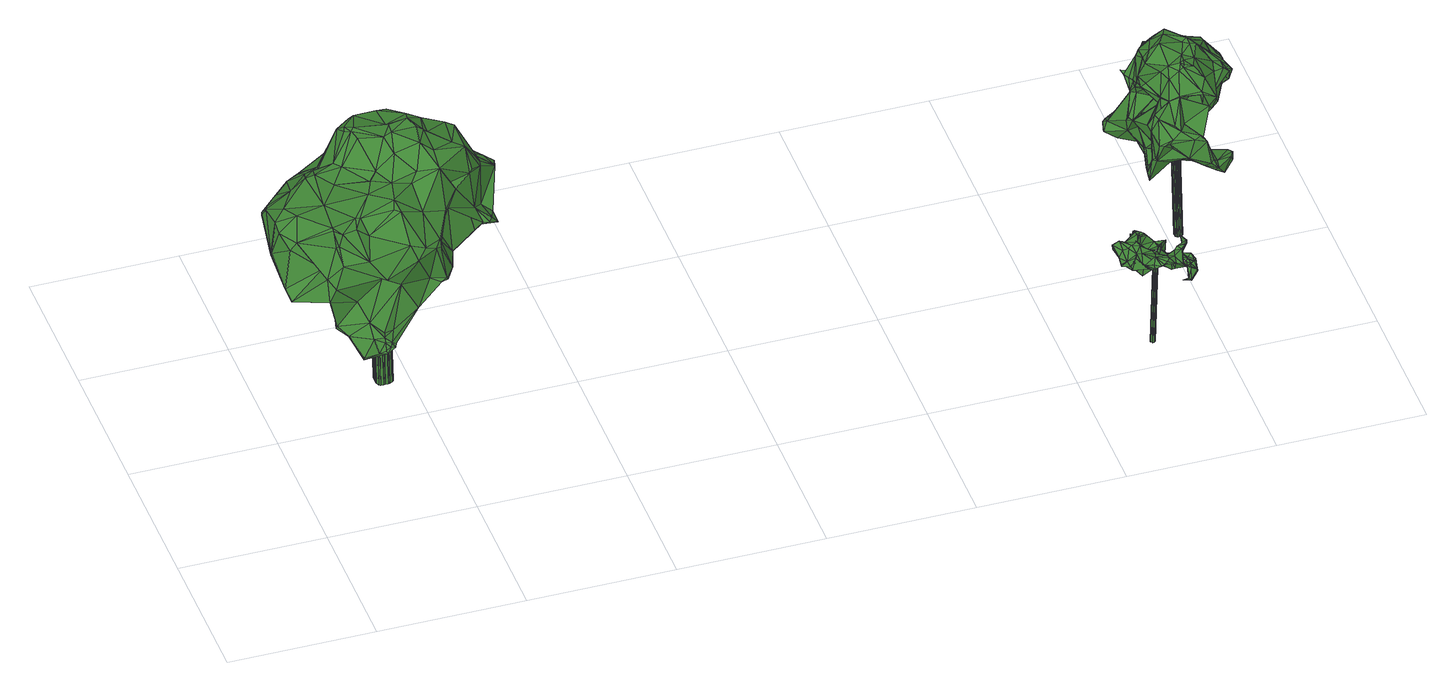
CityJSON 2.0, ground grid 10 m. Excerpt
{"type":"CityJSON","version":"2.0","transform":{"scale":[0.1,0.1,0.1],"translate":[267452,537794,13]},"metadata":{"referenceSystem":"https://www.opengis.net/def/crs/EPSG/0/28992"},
"CityObjects":{
"tree1":{"type":"SolitaryVegetationObject","attributes":{"gtid":114,"crown_width_m":14.62,"crown_median_z":27.14,"crown_r50_m":0.53,"crown_porosity":0.882,"trunk_H_m":13.43,"trunk_DBH_m":1.18,"trunk_radius_m":0.589,"trunk_base_height_m":13.71,"original_gtid":"122"},"geometry":[{"type":"Solid","lod":"3","boundaries":[[[[0,1,2]],[[3,4,5]],[[6,7,8]],[[9,10,11]],[[11,12,9]],[[13,14,15]],[[13,16,14]],[[17,18,19]],[[20,21,22]],[[23,24,25]],[[26,25,24]],[[27,28,6]],[[29,28,27]],[[11,10,30]],[[31,32,22]],[[2,1,33]],[[34,35,36]],[[37,38,33]],[[39,40,41]],[[25,41,40]],[[23,40,39]],[[32,42,36]],[[32,31,42]],[[43,44,45]],[[46,4,47]],[[48,49,36]],[[50,33,51]],[[52,53,27]],[[26,54,55]],[[53,56,57]],[[58,59,0]],[[60,61,62]],[[63,64,2]],[[9,65,66]],[[67,68,69]],[[70,51,1]],[[68,71,69]],[[19,72,73]],[[74,75,76]],[[22,77,31]],[[78,30,79]],[[80,81,69]],[[73,82,19]],[[63,83,64]],[[4,84,47]],[[46,5,4]],[[77,85,31]],[[86,87,88]],[[89,90,77]],[[91,92,14]],[[93,94,95]],[[96,97,72]],[[98,99,7]],[[42,31,48]],[[100,101,102]],[[103,102,101]],[[104,105,106]],[[107,106,105]],[[1,51,33]],[[108,81,100]],[[78,11,30]],[[81,108,69]],[[109,110,111]],[[88,112,113]],[[114,115,55]],[[116,117,118]],[[119,72,120]],[[121,15,122]],[[123,124,125]],[[126,127,128]],[[129,130,131]],[[132,133,103]],[[95,94,111]],[[109,134,110]],[[72,119,96]],[[135,118,136]],[[1,0,137]],[[73,97,138]],[[139,113,112]],[[140,141,142]],[[143,142,141]],[[65,144,145]],[[92,115,14]],[[146,147,148]],[[26,24,149]],[[150,151,106]],[[152,151,150]],[[153,154,140]],[[128,127,44]],[[53,155,156]],[[157,51,70]],[[140,158,141]],[[65,159,66]],[[120,71,68]],[[160,46,47]],[[128,78,126]],[[96,161,97]],[[134,156,110]],[[124,129,125]],[[159,162,66]],[[49,85,77]],[[86,163,87]],[[164,134,109]],[[111,110,165]],[[22,32,20]],[[166,46,167]],[[166,167,143]],[[134,27,156]],[[127,168,61]],[[36,42,48]],[[169,135,136]],[[170,171,172]],[[173,174,129]],[[175,8,7]],[[70,137,143]],[[176,177,133]],[[123,178,117]],[[75,37,76]],[[117,178,119]],[[161,96,178]],[[161,178,123]],[[135,179,118]],[[180,177,176]],[[68,136,120]],[[169,136,68]],[[104,181,182]],[[120,136,119]],[[93,35,34]],[[96,119,178]],[[133,180,103]],[[5,59,58]],[[68,179,169]],[[3,183,184]],[[70,1,137]],[[5,183,3]],[[16,180,185]],[[121,180,16]],[[58,184,183]],[[117,136,118]],[[176,133,132]],[[169,179,135]],[[132,103,101]],[[19,71,120]],[[19,120,72]],[[137,0,59]],[[43,186,44]],[[186,78,128]],[[133,177,180]],[[58,183,5]],[[119,136,117]],[[21,187,22]],[[64,188,189]],[[83,188,64]],[[185,180,176]],[[66,190,191]],[[179,68,67]],[[192,179,67]],[[193,100,67]],[[67,100,192]],[[9,12,65]],[[176,181,185]],[[181,176,132]],[[123,116,194]],[[195,194,116]],[[152,196,151]],[[197,151,196]],[[130,198,21]],[[69,108,67]],[[189,188,106]],[[83,106,188]],[[117,116,123]],[[74,76,199]],[[7,99,50]],[[138,97,200]],[[98,7,201]],[[85,48,31]],[[202,3,81]],[[124,203,129]],[[204,146,205]],[[189,106,107]],[[206,146,26]],[[122,15,207]],[[45,208,43]],[[209,210,94]],[[60,74,61]],[[173,95,211]],[[187,21,198]],[[203,124,212]],[[73,138,213]],[[86,15,114]],[[13,15,16]],[[187,198,113]],[[65,214,144]],[[90,162,215]],[[73,72,97]],[[187,216,89]],[[216,217,89]],[[75,74,60]],[[11,78,186]],[[19,18,71]],[[150,106,83]],[[37,218,76]],[[219,54,220]],[[221,26,222]],[[89,223,224]],[[225,2,226]],[[44,186,128]],[[111,94,109]],[[221,196,152]],[[142,153,140]],[[160,153,142]],[[58,105,104]],[[75,38,37]],[[127,61,74]],[[227,78,79]],[[147,227,79]],[[65,145,159]],[[187,113,139]],[[228,88,229]],[[228,86,88]],[[45,44,230]],[[164,145,144]],[[231,17,232]],[[233,17,231]],[[105,58,0]],[[234,235,236]],[[98,235,234]],[[186,208,11]],[[186,43,208]],[[130,129,203]],[[93,34,209]],[[98,201,172]],[[122,237,192]],[[76,218,99]],[[50,99,218]],[[238,45,236]],[[66,191,9]],[[234,199,98]],[[146,204,239]],[[146,239,26]],[[226,240,241]],[[226,241,105]],[[26,221,206]],[[144,29,164]],[[165,211,111]],[[111,211,95]],[[172,201,7]],[[172,7,6]],[[98,199,99]],[[76,99,199]],[[242,62,168]],[[206,221,152]],[[130,203,198]],[[125,129,174]],[[121,102,103]],[[63,242,83]],[[89,224,90]],[[16,15,121]],[[55,115,91]],[[205,146,191]],[[185,14,16]],[[162,223,190]],[[90,224,162]],[[87,223,89]],[[159,145,162]],[[198,203,113]],[[88,113,203]],[[3,84,4]],[[243,10,191]],[[65,12,214]],[[93,130,21]],[[156,27,53]],[[52,6,154]],[[94,90,215]],[[94,215,109]],[[27,134,29]],[[164,29,134]],[[163,205,190]],[[191,190,205]],[[228,207,15]],[[126,78,227]],[[93,209,94]],[[148,147,79]],[[237,122,207]],[[14,151,197]],[[237,207,244]],[[83,242,150]],[[245,125,174]],[[246,123,194]],[[172,235,98]],[[204,205,163]],[[85,49,48]],[[3,247,84]],[[140,8,158]],[[225,0,2]],[[39,54,219]],[[39,114,54]],[[118,248,116]],[[237,248,118]],[[57,232,17]],[[57,17,19]],[[39,219,23]],[[140,154,6]],[[25,40,23]],[[212,123,229]],[[246,229,123]],[[182,58,104]],[[184,58,182]],[[192,237,179]],[[45,249,236]],[[236,249,234]],[[163,114,39]],[[163,39,204]],[[162,224,223]],[[250,50,218]],[[250,218,37]],[[127,230,44]],[[162,190,66]],[[108,100,193]],[[163,190,87]],[[87,190,223]],[[184,182,251]],[[132,251,182]],[[206,147,146]],[[192,100,102]],[[121,192,102]],[[122,192,121]],[[121,103,180]],[[149,23,252]],[[152,150,242]],[[152,242,126]],[[62,38,75]],[[62,75,60]],[[47,233,253]],[[242,63,38]],[[242,38,62]],[[14,181,104]],[[185,181,14]],[[149,24,23]],[[228,244,207]],[[245,161,123]],[[6,8,140]],[[187,139,216]],[[211,200,174]],[[174,200,97]],[[245,174,97]],[[191,146,148]],[[57,19,82]],[[69,71,80]],[[80,247,202]],[[202,247,3]],[[245,123,125]],[[231,254,233]],[[195,246,194]],[[214,12,255]],[[143,141,158]],[[245,97,161]],[[80,18,247]],[[71,18,80]],[[247,18,233]],[[47,247,233]],[[17,233,18]],[[84,247,47]],[[256,53,57]],[[256,155,53]],[[129,131,173]],[[173,211,174]],[[15,115,114]],[[195,248,244]],[[237,244,248]],[[193,67,108]],[[81,251,100]],[[116,248,195]],[[26,23,220]],[[252,23,26]],[[202,81,80]],[[132,101,251]],[[217,139,87]],[[217,87,89]],[[257,171,28]],[[228,195,244]],[[49,77,90]],[[147,126,227]],[[187,258,22]],[[230,249,45]],[[52,56,53]],[[154,56,52]],[[100,251,101]],[[106,151,104]],[[14,104,151]],[[216,139,217]],[[3,251,81]],[[55,91,14]],[[118,179,237]],[[212,88,203]],[[51,157,175]],[[51,175,50]],[[93,131,130]],[[257,235,171]],[[52,27,6]],[[189,240,64]],[[257,11,235]],[[219,220,23]],[[144,214,29]],[[29,214,28]],[[214,255,28]],[[49,34,36]],[[64,240,2]],[[226,2,240]],[[88,259,260]],[[165,261,213]],[[262,261,165]],[[256,261,262]],[[256,262,155]],[[165,110,262]],[[156,262,110]],[[95,173,131]],[[95,131,93]],[[155,262,156]],[[143,167,142]],[[213,261,82]],[[213,82,73]],[[256,82,261]],[[256,57,82]],[[46,160,167]],[[26,239,25]],[[20,35,21]],[[32,35,20]],[[56,153,254]],[[56,254,232]],[[231,232,254]],[[41,25,239]],[[39,41,239]],[[189,107,241]],[[189,241,240]],[[11,238,235]],[[236,235,238]],[[184,251,3]],[[142,167,160]],[[62,61,168]],[[242,168,126]],[[127,126,168]],[[230,74,199]],[[74,230,127]],[[234,249,199]],[[230,199,249]],[[212,124,123]],[[212,229,88]],[[228,246,195]],[[88,260,112]],[[138,263,213]],[[50,175,7]],[[211,263,200]],[[206,152,147]],[[126,147,152]],[[94,210,90]],[[232,57,56]],[[105,241,107]],[[235,172,171]],[[138,200,263]],[[175,158,8]],[[157,70,158]],[[175,157,158]],[[181,132,182]],[[225,226,0]],[[153,56,154]],[[143,158,70]],[[139,259,87]],[[112,259,139]],[[26,220,54]],[[87,259,88]],[[49,90,210]],[[55,197,196]],[[55,196,222]],[[86,228,15]],[[91,115,92]],[[105,0,226]],[[165,263,211]],[[213,263,165]],[[34,49,210]],[[34,210,209]],[[238,208,45]],[[11,208,238]],[[15,14,115]],[[170,6,171]],[[28,171,6]],[[163,264,114]],[[114,264,86]],[[163,86,264]],[[63,2,265]],[[33,265,2]],[[47,253,160]],[[109,215,164]],[[145,215,162]],[[164,215,145]],[[257,12,11]],[[137,59,166]],[[137,166,143]],[[5,166,59]],[[46,166,5]],[[160,254,153]],[[33,250,37]],[[252,266,149]],[[26,149,266]],[[26,266,252]],[[21,35,93]],[[254,253,233]],[[255,12,257]],[[243,148,79]],[[191,10,9]],[[255,257,28]],[[148,243,191]],[[36,35,32]],[[30,10,243]],[[30,243,79]],[[33,50,250]],[[112,260,259]],[[228,229,246]],[[26,55,222]],[[197,55,14]],[[54,114,55]],[[222,196,221]],[[170,172,6]],[[39,267,204]],[[239,204,267]],[[239,267,39]],[[38,265,33]],[[38,63,265]],[[254,160,253]],[[89,258,187]],[[77,22,258]],[[77,258,89]],[[268,269,270]],[[268,270,271]],[[271,270,272]],[[271,272,273]],[[270,269,274]],[[270,274,272]],[[272,274,275]],[[272,275,273]],[[274,269,276]],[[274,276,275]],[[275,276,277]],[[275,277,273]],[[276,269,278]],[[276,278,277]],[[277,278,279]],[[277,279,273]],[[278,269,280]],[[278,280,279]],[[279,280,281]],[[279,281,273]],[[280,269,282]],[[280,282,281]],[[281,282,283]],[[281,283,273]],[[282,269,284]],[[282,284,283]],[[283,284,285]],[[283,285,273]],[[284,269,286]],[[284,286,285]],[[285,286,287]],[[285,287,273]],[[286,269,288]],[[286,288,287]],[[287,288,289]],[[287,289,273]],[[288,269,290]],[[288,290,289]],[[289,290,291]],[[289,291,273]],[[290,269,292]],[[290,292,291]],[[291,292,293]],[[291,293,273]],[[292,269,294]],[[292,294,293]],[[293,294,295]],[[293,295,273]],[[294,269,296]],[[294,296,295]],[[295,296,297]],[[295,297,273]],[[296,269,298]],[[296,298,297]],[[297,298,299]],[[297,299,273]],[[298,269,300]],[[298,300,299]],[[299,300,301]],[[299,301,273]],[[300,269,302]],[[300,302,301]],[[301,302,303]],[[301,303,273]],[[302,269,304]],[[302,304,303]],[[303,304,305]],[[303,305,273]],[[304,269,306]],[[304,306,305]],[[305,306,307]],[[305,307,273]],[[306,269,308]],[[306,308,307]],[[307,308,309]],[[307,309,273]],[[308,269,310]],[[308,310,309]],[[309,310,311]],[[309,311,273]],[[310,269,312]],[[310,312,311]],[[311,312,313]],[[311,313,273]],[[312,269,314]],[[312,314,313]],[[313,314,315]],[[313,315,273]],[[314,269,316]],[[314,316,315]],[[315,316,317]],[[315,317,273]],[[316,269,268]],[[316,268,317]],[[317,268,271]],[[317,271,273]]]]}]},
"tree2":{"type":"SolitaryVegetationObject","attributes":{"gtid":444,"crown_width_m":4.63,"crown_median_z":20.69,"crown_r50_m":0.242,"crown_porosity":0.945,"trunk_H_m":7.1,"trunk_DBH_m":0.213,"trunk_radius_m":0.106,"trunk_base_height_m":13.59,"original_gtid":"504"},"geometry":[{"type":"MultiSurface","lod":"3","boundaries":[[[318,319,320]],[[321,322,323]],[[324,325,326]],[[327,328,329]],[[330,331,332]],[[333,334,335]],[[326,325,336]],[[319,318,337]],[[338,339,340]],[[338,340,341]],[[342,343,344]],[[345,346,347]],[[348,349,350]],[[351,352,353]],[[342,354,355]],[[356,357,332]],[[358,359,360]],[[358,360,361]],[[362,360,363]],[[361,360,362]],[[364,365,366]],[[367,368,321]],[[333,335,369]],[[364,366,370]],[[371,372,373]],[[333,369,374]],[[375,376,355]],[[322,377,378]],[[379,380,344]],[[322,368,377]],[[381,382,383]],[[350,349,384]],[[363,385,362]],[[386,362,385]],[[387,385,362]],[[388,385,387]],[[389,372,371]],[[355,376,390]],[[391,392,393]],[[394,395,334]],[[334,395,396]],[[334,333,394]],[[363,360,359]],[[363,359,341]],[[397,398,399]],[[400,401,402]],[[403,404,405]],[[406,337,407]],[[357,356,382]],[[408,409,410]],[[330,411,412]],[[413,414,415]],[[416,339,338]],[[417,418,419]],[[333,410,394]],[[374,410,333]],[[405,377,378]],[[320,390,318]],[[420,408,421]],[[395,422,396]],[[398,397,423]],[[388,387,424]],[[370,425,389]],[[426,348,350]],[[336,325,427]],[[324,336,427]],[[426,343,342]],[[426,342,428]],[[403,405,377]],[[429,375,355]],[[373,430,431]],[[432,400,402]],[[365,328,373]],[[432,433,434]],[[435,436,339]],[[329,328,365]],[[423,350,437]],[[356,332,382]],[[429,435,407]],[[429,380,435]],[[331,326,336]],[[389,329,370]],[[345,391,346]],[[362,391,345]],[[383,438,439]],[[396,422,440]],[[398,423,441]],[[442,443,409]],[[351,346,391]],[[444,433,432]],[[444,432,445]],[[351,430,352]],[[388,446,447]],[[371,431,430]],[[448,449,424]],[[426,350,379]],[[384,379,350]],[[446,450,451]],[[452,374,386]],[[453,349,348]],[[383,382,454]],[[428,411,332]],[[330,332,411]],[[335,334,396]],[[335,396,440]],[[324,427,454]],[[415,440,413]],[[413,455,414]],[[455,413,417]],[[448,456,449]],[[399,457,397]],[[458,427,459]],[[353,328,327]],[[343,426,344]],[[367,460,368]],[[441,423,355]],[[442,461,415]],[[345,347,361]],[[345,361,362]],[[346,352,351]],[[423,397,411]],[[320,319,462]],[[377,368,403]],[[447,463,385]],[[348,426,428]],[[406,464,337]],[[465,416,338]],[[387,362,466]],[[467,458,459]],[[452,468,410]],[[469,470,395]],[[339,436,340]],[[328,352,460]],[[442,409,461]],[[384,432,434]],[[386,466,362]],[[430,393,431]],[[351,393,430]],[[391,393,351]],[[445,418,468]],[[432,402,445]],[[321,368,322]],[[417,395,418]],[[412,326,330]],[[419,455,417]],[[331,330,326]],[[409,443,410]],[[471,410,443]],[[376,318,390]],[[407,416,406]],[[407,435,416]],[[318,376,407]],[[318,407,337]],[[376,375,407]],[[375,429,407]],[[451,472,433]],[[426,379,344]],[[465,464,406]],[[449,446,388]],[[344,354,342]],[[455,473,326]],[[329,365,370]],[[420,422,440]],[[386,387,452]],[[394,410,395]],[[369,335,421]],[[419,324,455]],[[423,437,355]],[[338,328,460]],[[399,471,443]],[[474,464,465]],[[412,411,397]],[[469,418,470]],[[374,452,410]],[[359,338,341]],[[365,364,370]],[[371,430,353]],[[475,321,368]],[[428,342,350]],[[453,384,349]],[[420,461,408]],[[383,439,381]],[[348,381,439]],[[428,350,476]],[[408,461,409]],[[332,357,477]],[[332,477,428]],[[322,378,462]],[[322,462,323]],[[369,424,387]],[[474,367,321]],[[474,465,367]],[[377,368,321]],[[462,319,323]],[[452,424,410]],[[449,456,450]],[[382,477,357]],[[381,477,382]],[[466,386,374]],[[380,355,354]],[[380,354,344]],[[445,468,444]],[[433,472,434]],[[339,416,435]],[[358,361,346]],[[437,350,478]],[[459,427,479]],[[415,414,442]],[[366,425,370]],[[456,448,363]],[[480,463,481]],[[413,440,422]],[[385,387,386]],[[466,374,387]],[[438,383,458]],[[419,459,324]],[[470,459,419]],[[378,377,321]],[[430,392,351]],[[347,346,361]],[[465,338,367]],[[460,367,338]],[[481,463,447]],[[391,358,480]],[[385,480,358]],[[444,471,399]],[[355,390,441]],[[410,424,408]],[[448,424,452]],[[476,350,411]],[[395,410,469]],[[374,369,387]],[[469,470,479]],[[389,371,329]],[[459,479,418]],[[459,418,445]],[[359,460,338]],[[455,326,412]],[[418,479,470]],[[448,387,385]],[[452,387,448]],[[414,455,457]],[[433,444,482]],[[398,450,399]],[[416,465,406]],[[448,385,363]],[[449,450,446]],[[404,391,480]],[[355,478,342]],[[437,478,355]],[[362,385,391]],[[363,341,456]],[[399,450,444]],[[388,447,385]],[[429,355,380]],[[449,388,424]],[[474,337,464]],[[436,434,472]],[[481,447,451]],[[384,434,379]],[[436,379,434]],[[346,391,403]],[[430,431,392]],[[351,392,391]],[[332,331,454]],[[332,454,382]],[[474,319,337]],[[468,410,471]],[[468,471,444]],[[321,323,319]],[[319,474,321]],[[439,402,401]],[[372,425,373]],[[385,463,480]],[[462,321,475]],[[378,321,462]],[[467,402,438]],[[467,445,402]],[[439,438,402]],[[327,329,371]],[[372,389,425]],[[451,450,441]],[[348,477,381]],[[371,353,327]],[[348,428,477]],[[371,373,431]],[[435,483,436]],[[379,436,483]],[[379,483,380]],[[435,380,483]],[[411,350,423]],[[469,410,418]],[[468,418,410]],[[425,365,373]],[[424,421,408]],[[424,369,421]],[[443,457,399]],[[340,436,472]],[[470,479,459]],[[454,458,383]],[[384,453,432]],[[467,459,445]],[[454,427,458]],[[438,458,467]],[[450,456,451]],[[450,451,482]],[[324,459,479]],[[451,456,481]],[[456,341,481]],[[481,341,484]],[[439,453,348]],[[368,460,485]],[[480,485,460]],[[485,475,368]],[[444,450,482]],[[358,460,359]],[[485,480,475]],[[480,481,475]],[[475,486,320]],[[462,475,320]],[[482,451,433]],[[441,450,398]],[[447,446,451]],[[415,461,420]],[[415,420,440]],[[390,486,441]],[[486,451,441]],[[320,486,390]],[[480,403,404]],[[480,460,403]],[[403,391,404]],[[472,451,486]],[[475,481,486]],[[472,486,481]],[[358,346,460]],[[403,460,346]],[[453,439,401]],[[453,401,432]],[[432,401,400]],[[455,412,457]],[[397,457,412]],[[443,442,457]],[[442,414,457]],[[428,476,411]],[[425,366,365]],[[481,484,472]],[[352,353,328]],[[373,328,353]],[[472,484,341]],[[340,472,341]],[[324,454,336]],[[336,454,331]],[[373,353,430]],[[352,430,353]],[[342,478,350]],[[422,421,440]],[[440,421,335]],[[455,324,473]],[[473,324,326]],[[417,422,395]],[[413,422,417]],[[470,418,395]],[[470,419,418]],[[420,421,422]],[[479,427,324]],[[324,427,325]],[[430,351,353]],[[393,392,431]],[[358,360,385]],[[385,360,391]],[[358,391,360]],[[487,488,489]],[[487,489,490]],[[490,489,491]],[[490,491,492]],[[489,488,493]],[[489,493,491]],[[491,493,494]],[[491,494,492]],[[493,488,495]],[[493,495,494]],[[495,488,496]],[[495,496,494]],[[494,496,497]],[[494,497,492]],[[496,488,498]],[[496,498,497]],[[498,488,499]],[[498,499,497]],[[497,499,500]],[[497,500,492]],[[500,499,501]],[[500,501,492]],[[499,488,502]],[[499,502,501]],[[502,488,503]],[[502,503,501]],[[501,503,504]],[[501,504,492]],[[504,503,505]],[[504,505,492]],[[503,488,506]],[[503,506,505]],[[506,488,507]],[[506,507,505]],[[505,507,508]],[[505,508,492]],[[507,488,508]],[[508,488,492]],[[488,487,492]],[[492,487,490]]]}]},
"tree3":{"type":"SolitaryVegetationObject","attributes":{"gtid":213,"crown_width_m":8.42,"crown_median_z":24.03,"crown_r50_m":0.418,"crown_porosity":0.925,"trunk_H_m":10.62,"trunk_DBH_m":0.544,"trunk_radius_m":0.272,"trunk_base_height_m":13.41,"original_gtid":"234"},"geometry":[{"type":"MultiSurface","lod":"3","boundaries":[[[509,510,511]],[[509,511,512]],[[513,514,515]],[[516,517,518]],[[519,520,521]],[[522,523,521]],[[524,525,526]],[[527,528,529]],[[530,531,532]],[[533,534,535]],[[536,537,538]],[[539,540,541]],[[542,543,544]],[[545,546,547]],[[548,549,550]],[[551,552,553]],[[554,553,552]],[[555,556,557]],[[558,559,554]],[[560,561,562]],[[563,564,565]],[[536,566,567]],[[568,569,570]],[[524,569,568]],[[571,572,573]],[[574,575,576]],[[577,576,575]],[[578,579,580]],[[581,582,539]],[[581,583,582]],[[584,585,586]],[[587,513,588]],[[515,588,513]],[[532,589,590]],[[590,530,532]],[[561,530,590]],[[591,592,593]],[[525,524,594]],[[592,595,581]],[[592,591,595]],[[596,597,598]],[[599,597,596]],[[600,601,602]],[[569,524,603]],[[604,605,606]],[[519,523,607]],[[521,523,519]],[[608,609,610]],[[595,611,612]],[[613,614,615]],[[616,614,613]],[[617,618,619]],[[620,618,617]],[[564,621,565]],[[604,622,623]],[[604,606,622]],[[598,624,596]],[[625,626,627]],[[572,627,626]],[[628,629,630]],[[560,562,631]],[[571,627,572]],[[544,543,567]],[[632,529,633]],[[634,591,593]],[[522,521,635]],[[534,636,637]],[[638,639,527]],[[610,588,640]],[[552,641,554]],[[642,621,564]],[[643,621,642]],[[644,645,646]],[[647,593,592]],[[529,528,633]],[[632,633,648]],[[649,628,650]],[[612,651,652]],[[653,591,634]],[[593,601,634]],[[654,655,656]],[[601,657,658]],[[580,658,657]],[[584,659,660]],[[661,582,662]],[[582,663,662]],[[664,665,666]],[[667,665,664]],[[650,628,668]],[[660,669,670]],[[607,671,519]],[[544,672,555]],[[556,555,672]],[[673,674,675]],[[676,674,673]],[[677,678,679]],[[608,680,646]],[[637,681,682]],[[642,605,643]],[[683,684,568]],[[685,686,687]],[[511,688,689]],[[558,688,511]],[[690,629,649]],[[691,692,678]],[[630,693,628]],[[554,694,553]],[[597,695,675]],[[673,675,695]],[[515,696,640]],[[657,697,580]],[[520,635,521]],[[520,534,635]],[[698,652,699]],[[700,594,524]],[[515,640,588]],[[632,701,529]],[[648,701,632]],[[690,630,629]],[[612,652,702]],[[703,704,666]],[[705,706,563]],[[515,514,707]],[[576,708,709]],[[635,534,533]],[[655,683,656]],[[710,711,712]],[[578,654,713]],[[579,578,713]],[[539,714,563]],[[527,529,638]],[[696,707,715]],[[514,715,707]],[[514,643,715]],[[627,571,625]],[[634,601,600]],[[653,634,600]],[[599,695,597]],[[716,532,531]],[[630,717,693]],[[666,704,718]],[[640,718,704]],[[719,720,721]],[[719,721,722]],[[696,515,707]],[[652,651,699]],[[723,546,724]],[[670,546,723]],[[725,639,697]],[[613,518,517]],[[715,640,696]],[[715,718,640]],[[726,648,727]],[[692,613,614]],[[728,601,593]],[[510,509,729]],[[704,703,730]],[[731,688,724]],[[557,732,555]],[[588,610,587]],[[733,720,719]],[[520,734,534]],[[512,511,689]],[[591,653,611]],[[735,526,525]],[[736,526,735]],[[646,609,608]],[[737,609,646]],[[522,736,523]],[[607,523,736]],[[621,738,737]],[[624,529,701]],[[617,739,620]],[[635,533,522]],[[740,563,565]],[[559,665,667]],[[741,644,742]],[[741,742,645]],[[595,591,611]],[[510,559,558]],[[737,740,565]],[[743,546,670]],[[724,546,731]],[[661,686,690]],[[744,671,552]],[[685,585,547]],[[687,585,685]],[[671,641,552]],[[511,510,558]],[[533,526,522]],[[643,514,738]],[[745,535,746]],[[534,746,535]],[[527,747,528]],[[748,749,580]],[[651,612,602]],[[548,597,750]],[[628,649,629]],[[751,752,739]],[[653,600,611]],[[624,701,726]],[[637,603,745]],[[569,603,637]],[[744,552,551]],[[679,753,754]],[[630,685,717]],[[755,606,693]],[[519,671,734]],[[744,734,671]],[[551,553,755]],[[745,603,524]],[[636,734,687]],[[719,710,712]],[[737,756,740]],[[727,756,645]],[[704,757,640]],[[700,758,594]],[[722,758,700]],[[664,553,667]],[[685,759,717]],[[540,756,760]],[[693,606,628]],[[547,759,685]],[[668,761,650]],[[643,605,715]],[[622,718,623]],[[553,694,667]],[[559,667,694]],[[559,694,554]],[[717,755,693]],[[625,762,626]],[[590,708,576]],[[589,708,590]],[[660,659,687]],[[631,562,763]],[[631,732,560]],[[561,531,530]],[[560,531,561]],[[578,575,574]],[[616,674,676]],[[725,697,657]],[[718,604,623]],[[517,665,764]],[[703,666,665]],[[559,510,665]],[[556,560,557]],[[683,568,765]],[[766,733,720]],[[767,648,633]],[[732,557,560]],[[704,730,757]],[[568,684,700]],[[687,682,681]],[[592,768,647]],[[719,769,711]],[[675,770,750]],[[675,750,597]],[[770,548,750]],[[524,568,700]],[[549,771,772]],[[737,645,756]],[[646,645,737]],[[727,645,742]],[[596,766,599]],[[510,729,665]],[[773,752,751]],[[702,752,773]],[[767,639,725]],[[565,621,737]],[[579,713,699]],[[539,740,756]],[[774,683,765]],[[715,604,718]],[[690,649,705]],[[690,705,661]],[[536,538,775]],[[621,643,738]],[[656,774,776]],[[683,774,656]],[[777,778,754]],[[676,778,777]],[[616,675,674]],[[676,673,778]],[[583,595,612]],[[574,576,709]],[[719,711,710]],[[615,518,613]],[[630,690,685]],[[686,685,690]],[[736,522,526]],[[647,768,756]],[[779,538,537]],[[779,537,780]],[[622,606,755]],[[675,733,770]],[[720,733,675]],[[549,572,626]],[[587,609,513]],[[610,609,587]],[[638,697,639]],[[728,593,647]],[[716,531,556]],[[531,560,556]],[[551,755,781]],[[576,782,590]],[[576,577,782]],[[622,783,718]],[[609,514,513]],[[561,782,562]],[[536,780,537]],[[590,782,561]],[[763,562,782]],[[542,544,769]],[[713,654,656]],[[774,765,569]],[[784,774,569]],[[734,520,519]],[[717,781,755]],[[759,781,717]],[[596,785,786]],[[775,682,659]],[[548,550,762]],[[787,545,584]],[[748,697,571]],[[748,580,697]],[[700,788,722]],[[675,766,720]],[[616,766,675]],[[602,789,651]],[[583,581,595]],[[574,655,654]],[[655,574,709]],[[614,753,689]],[[636,687,790]],[[791,792,769]],[[655,709,708]],[[577,793,763]],[[782,577,763]],[[658,580,789]],[[695,677,674]],[[722,721,787]],[[619,637,617]],[[617,637,682]],[[602,658,789]],[[794,785,726]],[[794,726,742]],[[544,555,772]],[[544,772,769]],[[598,762,625]],[[570,765,568]],[[551,781,744]],[[795,774,618]],[[795,618,620]],[[598,597,762]],[[728,648,767]],[[647,648,728]],[[597,548,762]],[[539,768,581]],[[581,768,592]],[[604,715,605]],[[767,633,747]],[[775,538,788]],[[610,640,757]],[[608,610,757]],[[716,672,532]],[[688,558,671]],[[533,535,745]],[[647,756,727]],[[714,705,563]],[[756,768,760]],[[541,760,768]],[[740,539,563]],[[713,656,776]],[[726,727,742]],[[648,647,727]],[[762,550,626]],[[549,626,550]],[[570,569,796]],[[579,699,651]],[[616,753,614]],[[676,753,616]],[[720,733,797]],[[518,720,797]],[[574,654,578]],[[517,614,613]],[[729,614,517]],[[671,724,688]],[[773,751,582]],[[773,582,583]],[[607,735,798]],[[799,652,698]],[[541,768,539]],[[615,688,546]],[[737,738,609]],[[607,798,671]],[[779,791,538]],[[553,783,755]],[[563,706,564]],[[609,738,514]],[[788,538,722]],[[791,779,792]],[[665,729,764]],[[517,764,729]],[[577,749,573]],[[575,749,577]],[[774,619,618]],[[770,733,712]],[[730,703,517]],[[730,517,516]],[[524,526,745]],[[533,745,526]],[[790,681,636]],[[637,636,681]],[[747,633,528]],[[767,747,639]],[[529,800,638]],[[549,548,712]],[[797,794,644]],[[598,800,529]],[[598,625,800]],[[571,800,801]],[[625,801,800]],[[625,571,801]],[[638,800,697]],[[571,697,800]],[[770,712,548]],[[613,802,616]],[[777,753,676]],[[739,775,803]],[[534,734,636]],[[712,711,772]],[[775,739,617]],[[803,775,659]],[[691,678,677]],[[616,691,766]],[[677,766,691]],[[695,766,677]],[[599,766,695]],[[744,781,743]],[[637,746,534]],[[745,746,637]],[[558,641,671]],[[803,585,687]],[[584,545,547]],[[665,517,703]],[[741,645,644]],[[518,797,804]],[[644,646,680]],[[659,584,803]],[[616,802,691]],[[692,691,802]],[[805,730,804]],[[547,585,584]],[[776,699,713]],[[776,698,699]],[[735,607,736]],[[671,798,724]],[[664,783,553]],[[509,692,614]],[[509,614,729]],[[683,567,684]],[[683,544,567]],[[784,637,619]],[[784,569,637]],[[615,721,720]],[[615,720,518]],[[786,785,794]],[[580,749,578]],[[527,639,747]],[[778,673,674]],[[775,617,682]],[[788,700,566]],[[684,566,700]],[[684,567,566]],[[601,725,657]],[[728,725,601]],[[767,725,728]],[[596,733,766]],[[719,712,733]],[[733,596,786]],[[733,786,797]],[[806,807,743]],[[567,543,536]],[[772,793,549]],[[549,793,572]],[[803,808,751]],[[739,803,751]],[[686,661,662]],[[705,649,706]],[[509,678,692]],[[612,702,583]],[[723,594,724]],[[583,702,773]],[[584,586,803]],[[803,586,585]],[[751,662,663]],[[600,602,611]],[[612,611,602]],[[758,722,787]],[[556,672,716]],[[594,758,723]],[[781,759,743]],[[787,584,660]],[[670,723,660]],[[687,734,670]],[[680,608,805]],[[680,805,644]],[[757,730,805]],[[757,805,608]],[[545,615,546]],[[784,619,774]],[[598,529,624]],[[785,596,624]],[[785,624,726]],[[672,655,809]],[[670,734,744]],[[658,602,601]],[[808,803,687]],[[808,687,686]],[[540,539,756]],[[666,783,664]],[[718,783,666]],[[516,804,730]],[[516,518,804]],[[754,753,777]],[[772,711,769]],[[582,661,705]],[[655,672,683]],[[544,683,672]],[[539,582,714]],[[705,714,582]],[[739,752,799]],[[708,589,655]],[[589,809,655]],[[614,689,688]],[[614,688,615]],[[735,594,723]],[[525,594,735]],[[719,722,791]],[[719,791,769]],[[538,791,722]],[[582,751,663]],[[589,532,809]],[[809,532,672]],[[549,712,771]],[[772,771,712]],[[794,742,644]],[[786,794,797]],[[545,721,615]],[[787,721,545]],[[799,795,620]],[[575,578,749]],[[774,795,776]],[[698,776,795]],[[698,795,799]],[[573,749,571]],[[748,571,749]],[[512,689,753]],[[540,760,541]],[[798,723,724]],[[798,735,723]],[[670,744,743]],[[758,787,723]],[[660,723,787]],[[648,726,701]],[[573,793,577]],[[573,572,793]],[[686,662,808]],[[751,808,662]],[[570,796,765]],[[644,804,797]],[[805,804,644]],[[761,642,564]],[[668,642,761]],[[628,606,605]],[[668,628,605]],[[668,605,642]],[[650,706,649]],[[761,706,650]],[[761,564,706]],[[536,543,780]],[[579,789,580]],[[651,789,579]],[[547,806,759]],[[743,759,806]],[[512,678,509]],[[754,677,679]],[[622,806,783]],[[755,783,806]],[[755,806,622]],[[536,775,566]],[[566,775,788]],[[670,669,687]],[[660,687,669]],[[790,687,681]],[[754,778,674]],[[754,674,677]],[[793,810,763]],[[687,659,682]],[[780,792,779]],[[543,792,780]],[[542,792,543]],[[769,792,542]],[[806,546,807]],[[807,546,743]],[[806,547,546]],[[731,546,688]],[[512,753,678]],[[679,678,753]],[[772,810,793]],[[673,695,674]],[[732,810,555]],[[763,810,631]],[[631,810,732]],[[555,810,772]],[[554,641,558]],[[796,569,765]],[[739,799,620]],[[702,799,752]],[[702,652,799]],[[692,802,613]],[[811,812,813]],[[811,813,814]],[[814,813,815]],[[814,815,816]],[[813,812,817]],[[813,817,815]],[[815,817,818]],[[815,818,816]],[[817,812,819]],[[817,819,818]],[[818,819,820]],[[818,820,816]],[[819,812,821]],[[819,821,820]],[[820,821,822]],[[820,822,816]],[[821,812,823]],[[821,823,822]],[[822,823,824]],[[822,824,816]],[[824,823,825]],[[824,825,816]],[[823,812,826]],[[823,826,825]],[[826,812,827]],[[826,827,825]],[[825,827,828]],[[825,828,816]],[[827,812,829]],[[827,829,828]],[[828,829,830]],[[828,830,816]],[[829,812,831]],[[829,831,830]],[[831,812,832]],[[831,832,830]],[[830,832,833]],[[830,833,816]],[[833,832,834]],[[833,834,816]],[[832,812,835]],[[832,835,834]],[[834,835,836]],[[834,836,816]],[[835,812,837]],[[835,837,836]],[[836,837,838]],[[836,838,816]],[[837,812,839]],[[837,839,838]],[[838,839,840]],[[838,840,816]],[[839,812,841]],[[839,841,840]],[[840,841,842]],[[840,842,816]],[[841,812,843]],[[841,843,842]],[[842,843,844]],[[842,844,816]],[[843,812,845]],[[843,845,844]],[[844,845,846]],[[844,846,816]],[[845,812,847]],[[845,847,846]],[[846,847,848]],[[846,848,816]],[[847,812,849]],[[847,849,848]],[[849,812,850]],[[849,850,848]],[[848,850,851]],[[848,851,816]],[[850,812,811]],[[850,811,851]],[[851,811,814]],[[851,814,816]]]}]}
},
"vertices":[
[103,194,178],[127,184,171],[125,190,168],[68,187,176],[70,178,184],[80,191,181],[116,125,179],[138,140,180],[116,137,185],[118,108,123],[118,108,124],[145,125,128],[119,108,124],[52,171,123],[77,189,122],[55,165,114],[66,196,114],[53,147,165],[44,159,166],[40,129,165],[48,71,83],[43,87,90],[48,71,82],[57,135,146],[74,136,158],[77,134,158],[88,143,149],[99,108,161],[116,113,154],[106,94,148],[120,120,149],[59,56,96],[54,58,95],[130,184,168],[61,69,98],[55,72,96],[60,64,98],[151,170,149],[148,182,147],[66,125,127],[63,113,144],[84,119,154],[58,57,97],[146,131,126],[151,147,115],[157,131,121],[74,172,187],[72,170,186],[62,59,98],[64,63,98],[139,165,178],[134,169,179],[98,127,170],[81,111,173],[61,153,120],[85,167,135],[85,128,173],[68,124,171],[89,204,169],[95,190,182],[163,169,142],[156,175,139],[157,181,139],[129,199,142],[120,210,150],[116,99,119],[111,98,117],[33,182,146],[28,159,157],[43,176,154],[119,172,184],[38,160,164],[22,129,161],[38,106,165],[166,166,142],[160,169,145],[163,157,146],[67,64,96],[138,136,132],[124,138,148],[47,171,160],[52,178,156],[54,108,167],[127,207,134],[69,175,183],[65,59,97],[49,140,102],[70,118,99],[44,128,102],[72,77,96],[86,76,111],[81,169,140],[72,184,140],[56,84,100],[75,78,131],[65,86,132],[11,131,148],[19,120,147],[149,143,159],[150,147,160],[43,189,145],[56,198,135],[50,191,134],[57,205,117],[85,198,147],[101,204,162],[105,202,143],[113,215,155],[41,182,150],[88,82,144],[84,86,154],[65,75,139],[63,111,102],[54,109,107],[67,151,114],[58,163,119],[14,142,122],[8,139,126],[12,169,134],[11,139,151],[18,143,157],[51,192,111],[38,180,109],[10,116,115],[12,109,109],[12,108,110],[135,165,139],[145,154,127],[144,149,124],[32,91,117],[37,93,95],[51,95,110],[62,202,136],[59,210,114],[94,86,150],[12,169,136],[13,164,142],[110,174,188],[38,104,164],[64,108,103],[108,141,190],[111,157,190],[95,158,189],[108,166,191],[106,91,144],[110,91,118],[101,126,149],[113,148,145],[108,124,150],[70,139,162],[117,189,127],[95,181,147],[114,175,137],[92,144,183],[102,129,177],[79,105,170],[83,103,169],[118,156,185],[115,155,188],[111,92,116],[89,156,188],[15,121,141],[106,90,116],[78,122,110],[102,88,146],[55,81,152],[95,170,186],[96,167,188],[153,177,137],[15,166,143],[124,130,162],[127,126,159],[139,134,163],[36,90,127],[32,97,131],[131,146,181],[64,210,113],[60,209,113],[8,137,128],[24,177,141],[59,206,113],[72,200,132],[78,199,145],[79,197,174],[74,196,166],[65,208,113],[141,139,125],[58,86,99],[119,210,150],[115,214,154],[104,101,119],[106,109,122],[32,184,136],[41,185,148],[24,136,119],[29,144,122],[88,166,136],[85,168,135],[37,95,92],[163,156,146],[39,101,152],[141,135,165],[51,173,158],[38,105,110],[88,118,124],[91,116,121],[101,150,142],[46,165,117],[145,125,127],[63,75,97],[69,76,97],[41,91,144],[33,122,108],[42,97,165],[107,95,145],[99,93,119],[80,94,117],[81,87,115],[150,153,159],[56,139,123],[54,160,136],[95,159,139],[87,166,137],[100,93,118],[86,77,111],[110,193,161],[112,208,156],[127,145,150],[43,142,108],[34,125,106],[154,145,121],[74,138,169],[73,135,172],[62,159,168],[149,142,129],[142,133,135],[152,128,128],[32,172,124],[149,124,128],[86,121,152],[114,211,156],[114,215,156],[136,187,139],[117,120,150],[41,152,124],[33,110,130],[27,135,118],[58,164,168],[33,158,131],[156,139,124],[143,162,155],[68,193,158],[63,163,158],[75,167,182],[79,142,173],[109,106,144],[57,107,167],[120,120,150],[66,77,95],[66,114,101],[65,117,102],[52,99,165],[60,98,159],[40,98,155],[64,118,103],[132,188,143],[90,154,165],[81,109,128],[88,137,7],[82,138,7],[88,139,7],[86,140,141],[86,141,141],[80,140,141],[88,140,7],[85,143,141],[87,142,7],[84,144,141],[86,143,7],[83,145,141],[84,143,7],[82,145,141],[83,143,7],[80,146,141],[81,143,7],[79,145,141],[80,143,7],[77,145,141],[78,142,7],[76,144,141],[77,141,7],[75,143,141],[77,139,7],[74,141,141],[77,138,7],[74,140,141],[77,136,7],[74,138,141],[77,135,7],[75,137,141],[78,133,7],[76,136,141],[79,132,7],[77,135,141],[81,132,7],[78,134,141],[82,132,7],[80,134,141],[84,132,7],[82,134,142],[85,132,7],[83,135,142],[87,133,7],[84,135,142],[88,134,7],[85,137,142],[88,136,7],[86,138,142],
[568,9,83],[574,13,84],[570,16,82],[576,17,81],[579,19,83],[577,15,86],[538,33,81],[535,33,82],[538,31,86],[581,17,65],[579,18,65],[581,16,65],[542,24,84],[539,27,81],[539,18,79],[555,43,77],[550,45,78],[555,42,79],[534,33,82],[572,5,79],[571,17,68],[567,12,70],[567,15,70],[565,18,68],[548,8,81],[550,0,83],[553,4,80],[571,31,65],[578,27,66],[572,37,57],[541,13,75],[544,14,73],[548,13,76],[582,27,64],[581,25,63],[583,22,63],[554,8,80],[556,12,83],[534,15,79],[534,14,79],[574,27,66],[572,21,67],[570,28,66],[571,31,64],[568,33,67],[567,27,68],[574,10,61],[578,11,61],[579,8,61],[576,18,76],[576,19,76],[560,40,76],[579,8,62],[585,16,63],[585,16,62],[585,19,61],[560,36,74],[562,5,83],[564,7,84],[580,23,82],[580,22,83],[554,10,75],[558,5,80],[537,18,76],[535,18,77],[538,21,75],[548,14,68],[568,30,69],[565,35,69],[565,35,73],[569,31,79],[585,15,63],[563,11,83],[578,29,68],[585,28,66],[585,29,66],[552,43,74],[548,39,77],[551,42,80],[549,22,86],[556,20,82],[553,23,82],[550,20,77],[542,18,78],[547,25,75],[579,26,74],[579,27,74],[578,29,82],[575,7,74],[568,6,79],[557,33,84],[553,33,84],[553,34,76],[545,17,84],[544,24,86],[550,35,87],[550,31,88],[553,33,88],[569,11,71],[549,32,83],[546,34,76],[544,30,80],[553,34,84],[556,38,79],[550,39,85],[549,18,83],[562,33,78],[585,15,62],[549,5,80],[535,35,77],[543,13,84],[560,5,81],[586,24,63],[587,25,64],[550,18,73],[556,20,71],[551,16,70],[566,10,78],[560,15,74],[555,15,78],[539,21,76],[541,18,76],[551,39,85],[557,16,82],[551,31,87],[549,31,83],[552,24,76],[547,26,75],[564,24,83],[564,25,77],[563,29,77],[563,27,79],[560,21,80],[561,20,78],[557,33,72],[545,14,73],[536,25,77],[542,31,84],[564,26,77],[548,25,87],[537,25,77],[542,32,77],[576,20,68],[555,32,87],[572,17,84],[567,27,69],[575,7,75],[574,10,73],[565,36,69],[543,27,81],[553,32,73],[545,37,75],[545,36,75],[548,26,78],[560,15,73],[540,32,84],[571,11,77],[572,19,77],[543,14,77],[540,14,77],[553,8,80],[541,35,74],[573,25,69],[569,21,73],[557,19,78],[560,12,78],[568,18,70],[571,19,74],[566,15,79],[559,22,6],[558,22,6],[559,23,6],[561,22,77],[561,23,77],[560,22,77],[558,23,6],[560,23,77],[558,24,6],[557,24,6],[559,23,77],[557,23,6],[556,23,6],[558,23,77],[558,22,77],[556,22,6],[557,22,6],[559,22,77],[559,21,77],[557,21,6],[558,21,6],[560,21,77],
[615,140,64],[608,134,59],[610,143,65],[613,144,65],[631,86,89],[621,80,87],[626,84,79],[611,121,78],[617,129,75],[621,126,94],[572,137,80],[563,138,87],[565,145,83],[570,149,85],[571,145,82],[588,151,102],[594,149,96],[579,147,97],[641,122,133],[642,118,133],[641,122,122],[601,171,121],[601,170,121],[598,170,122],[568,150,87],[566,140,93],[576,145,94],[588,127,134],[601,122,141],[604,121,125],[602,102,132],[607,112,118],[616,108,134],[617,141,140],[600,140,139],[604,150,129],[604,122,101],[601,125,87],[597,116,97],[639,149,114],[641,150,121],[643,150,120],[583,113,72],[586,119,73],[587,115,71],[592,121,69],[613,158,117],[608,163,116],[612,160,116],[598,132,74],[601,125,63],[611,166,114],[612,173,114],[613,172,114],[598,87,117],[606,83,111],[610,84,113],[586,135,121],[594,142,137],[585,150,116],[581,152,118],[584,154,119],[634,151,133],[634,154,132],[633,155,133],[608,156,143],[614,153,142],[616,160,133],[625,160,132],[608,152,148],[605,145,150],[618,137,150],[602,102,133],[596,105,128],[598,112,140],[600,120,107],[599,110,100],[596,106,118],[634,92,88],[633,89,84],[599,168,128],[603,171,123],[607,110,149],[616,100,135],[620,106,141],[595,145,97],[604,110,147],[634,135,106],[637,149,106],[638,137,114],[636,145,92],[609,116,150],[617,119,148],[610,123,149],[585,146,102],[612,93,88],[602,85,96],[593,94,88],[575,141,79],[621,101,86],[621,84,90],[632,96,87],[606,114,150],[599,117,147],[623,132,75],[618,132,74],[613,132,89],[626,139,75],[582,133,122],[583,132,125],[584,142,120],[582,129,129],[614,83,108],[597,104,87],[609,106,83],[637,124,118],[644,143,122],[644,150,121],[643,147,122],[582,87,97],[582,90,97],[581,94,93],[614,165,116],[635,120,130],[640,118,132],[614,111,148],[566,149,86],[573,123,105],[581,139,114],[639,128,134],[636,125,136],[618,95,79],[590,128,77],[602,82,98],[616,80,92],[613,113,102],[607,97,107],[612,93,89],[626,100,128],[626,108,125],[583,85,110],[586,84,110],[598,132,154],[586,124,147],[608,112,150],[600,152,144],[599,162,132],[593,151,140],[622,131,149],[618,131,150],[594,127,116],[586,132,101],[584,98,125],[585,101,123],[590,104,121],[602,113,76],[604,122,66],[612,106,75],[595,118,71],[593,89,103],[576,125,103],[583,129,93],[583,131,79],[602,163,125],[629,157,79],[629,153,79],[634,147,91],[623,150,76],[632,144,73],[617,142,67],[621,146,72],[605,107,102],[574,122,108],[584,136,115],[592,150,134],[587,143,119],[588,103,94],[581,103,114],[576,119,107],[603,140,77],[609,145,69],[582,99,112],[631,141,74],[626,137,74],[580,96,75],[592,121,68],[637,148,91],[622,86,80],[627,137,141],[588,135,143],[592,134,149],[592,136,113],[637,124,119],[595,120,141],[617,111,78],[615,103,77],[586,96,123],[592,85,113],[620,85,82],[600,165,130],[610,157,136],[624,128,122],[622,136,126],[631,134,117],[597,148,145],[596,93,117],[614,89,84],[603,165,121],[581,103,76],[613,100,78],[615,127,110],[623,135,99],[618,131,99],[605,131,109],[589,135,95],[592,134,84],[631,125,137],[632,117,110],[624,104,116],[629,116,136],[612,136,65],[619,110,80],[595,133,81],[613,162,116],[627,137,103],[575,126,94],[579,143,95],[576,145,93],[613,88,108],[618,82,93],[584,127,126],[603,96,115],[611,109,109],[617,109,112],[586,123,79],[585,124,79],[579,148,97],[581,142,99],[638,118,135],[621,144,142],[619,148,141],[634,148,108],[593,115,124],[587,126,129],[621,146,73],[627,152,76],[581,103,75],[621,100,122],[621,104,82],[602,131,108],[593,107,88],[619,107,118],[590,85,110],[639,148,114],[621,163,125],[609,131,73],[583,154,119],[636,144,92],[636,117,136],[617,99,133],[615,136,126],[632,143,108],[628,146,130],[622,150,126],[593,115,125],[588,149,134],[587,128,123],[589,147,140],[623,151,76],[628,157,78],[610,124,141],[603,134,143],[583,110,75],[621,164,125],[600,108,82],[583,148,118],[630,119,108],[627,124,104],[602,130,108],[594,129,116],[614,134,150],[574,121,108],[611,123,124],[616,133,139],[628,157,130],[626,121,106],[589,137,141],[580,156,119],[621,125,96],[579,134,94],[582,127,135],[635,132,132],[631,134,128],[626,137,75],[593,117,118],[611,121,90],[609,115,95],[595,108,85],[590,124,77],[581,104,113],[600,165,128],[620,160,123],[610,122,4],[608,122,4],[610,123,4],[608,124,110],[608,125,110],[605,124,110],[610,124,4],[608,126,110],[609,124,4],[607,126,110],[609,125,4],[607,127,110],[608,125,4],[606,127,110],[605,127,110],[607,125,4],[606,125,4],[604,127,110],[606,124,4],[603,126,110],[605,124,4],[605,123,4],[603,125,110],[602,124,110],[605,122,4],[603,124,110],[605,121,4],[603,123,110],[606,121,4],[603,122,110],[606,120,4],[604,122,110],[607,120,4],[605,121,110],[608,120,4],[606,122,110],[609,120,4],[607,122,110],[609,121,4],[610,121,4],[608,123,110]
]}
